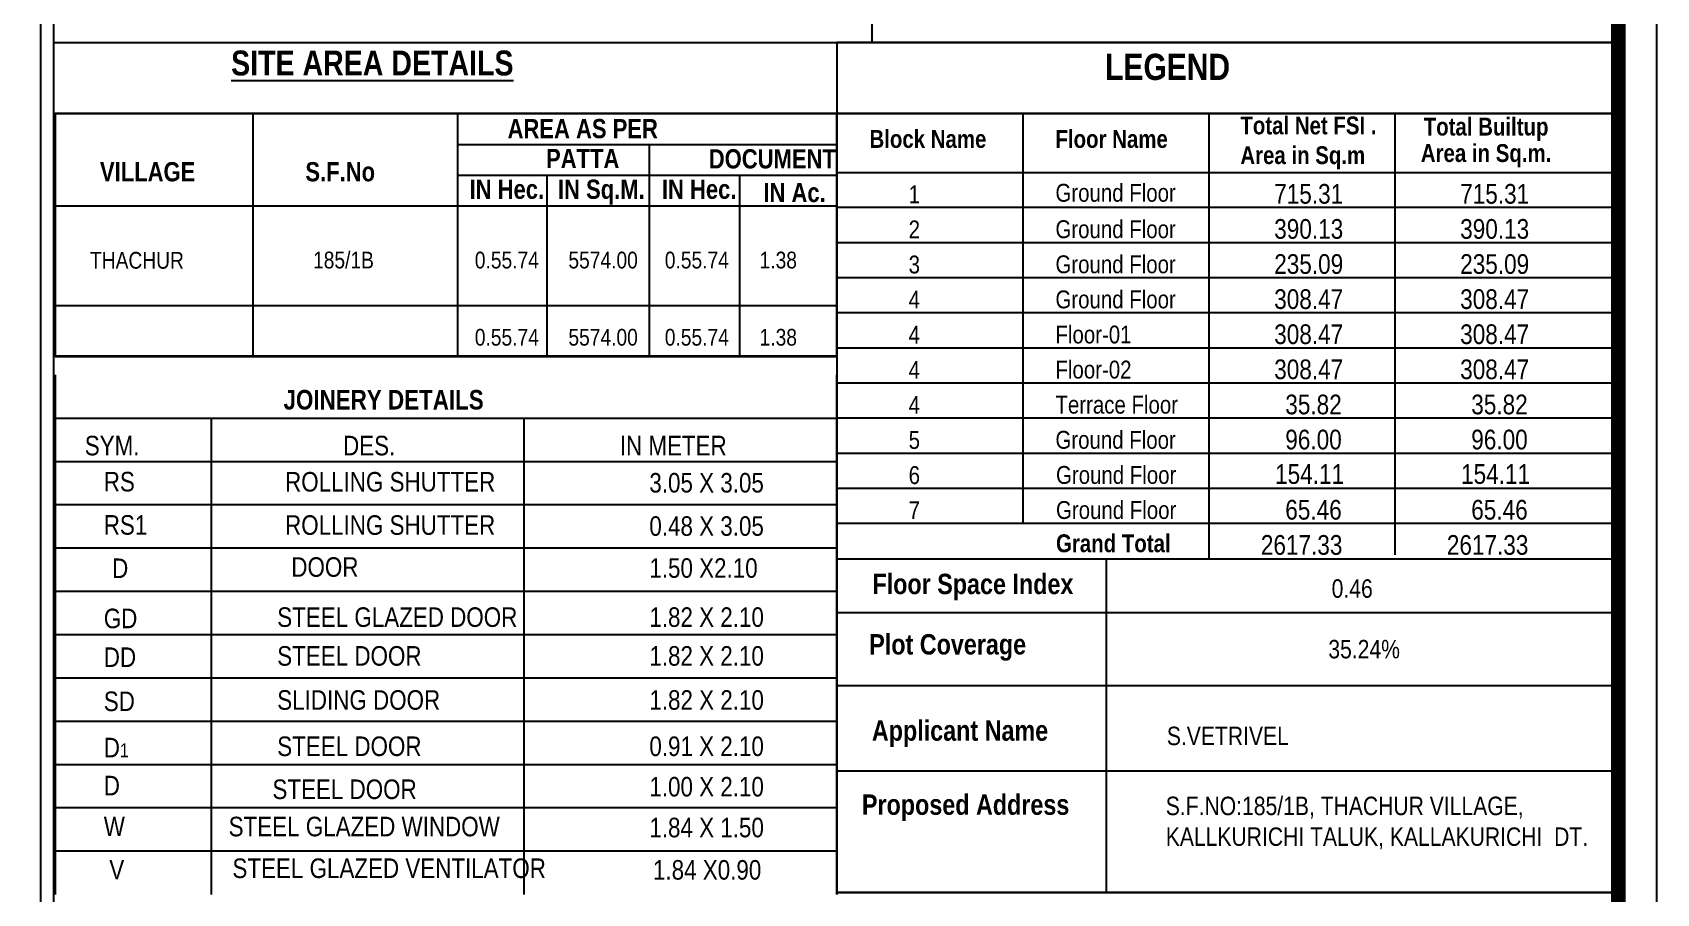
# Model space of a CAD drawing. Header units: metres. Extents: x 3750 to 6203, y 1588 to 3614.
# Drawn here: x 3819.34 to 3848.91, y 1782.48 to 1798.15 of the extents above; entities that cross this region are included whole.
import ezdxf

# ---------------------------------------------------------------- set-up
doc = ezdxf.new("R2010")
doc.units = ezdxf.units.M
doc.styles.add('style1', font='arialbi.ttf')
doc.styles.add('style2', font='swisscb.ttf')
doc.styles.add('style2a', font='swissc.ttf')

msp = doc.modelspace()

# ---------------------------------------------------------------- linework, layer by layer
for p, q in [((3834.6246, 1797.9686), (3834.6246, 1802.6126)), ((3819.7546, 1792.2552), (3833.9839, 1792.2552)), ((3833.9843, 1792.2552), (3819.7548, 1792.2552)), ((3819.7548, 1792.2552), (3833.9843, 1792.2552)), ((3819.7548, 1791.9208), (3819.7548, 1782.465)), ((3833.9843, 1782.465), (3833.9843, 1791.9208)), ((3819.7548, 1791.1331), (3833.9843, 1791.1331)), ((3822.6005, 1782.465), (3822.6005, 1791.1331)), ((3828.2923, 1782.465), (3828.2923, 1791.1331)), ((3819.7548, 1790.3453), (3833.9843, 1790.3453)), ((3819.7548, 1789.5576), (3833.9843, 1789.5576)), ((3819.7548, 1788.7698), (3833.9843, 1788.7698)), ((3819.7548, 1787.9821), (3833.9843, 1787.9821)), ((3819.7548, 1787.1944), (3833.9843, 1787.1944)), ((3819.7548, 1786.4066), (3833.9843, 1786.4066)), ((3819.7548, 1785.6189), (3833.9843, 1785.6189)), ((3819.7548, 1784.8311), (3833.9843, 1784.8311)), ((3819.7548, 1784.0434), (3833.9843, 1784.0434)), ((3819.7548, 1783.2556), (3833.9843, 1783.2556)), ((3838.8523, 1782.4957), (3848.2138, 1782.4957))]:
    msp.add_line(p, q)
at = {"ltscale": 0.01}
for p, q in [((3833.9841, 1796.6734), (3833.9841, 1789.2125)), ((3848.2003, 1796.6734), (3833.9841, 1796.6734)), ((3837.3697, 1796.6734), (3837.3697, 1789.2132)), ((3840.7552, 1796.6734), (3840.7552, 1788.573)), ((3844.1408, 1796.6734), (3844.1408, 1788.6446)), ((3848.2003, 1789.2125), (3848.2003, 1796.6734)), ((3848.2003, 1794.9619), (3833.9841, 1794.9619)), ((3848.2003, 1794.3231), (3833.9841, 1794.3231)), ((3848.2003, 1793.6844), (3833.9841, 1793.6844)), ((3848.2003, 1793.0456), (3833.9841, 1793.0456)), ((3848.2003, 1792.4069), (3833.9841, 1792.4069)), ((3848.2003, 1791.7682), (3833.9841, 1791.7682)), ((3848.2003, 1791.1294), (3833.9841, 1791.1294)), ((3848.2003, 1790.4907), (3833.9841, 1790.4907)), ((3848.2003, 1789.8519), (3833.9841, 1789.8519)), ((3848.2003, 1789.2132), (3833.9841, 1789.2132)), ((3833.9841, 1788.573), (3848.2003, 1788.573)), ((3838.8889, 1788.573), (3838.8889, 1782.4957))]:
    msp.add_line(p, q, dxfattribs=at)
for points in [[(3757.3408, 1816.1962), (3848.9056, 1816.1962), (3848.9056, 1743.751), (3757.3408, 1743.751)], [(3819.7266, 1797.9686), (3848.242, 1797.9686), (3848.242, 1803.9604), (3819.7266, 1803.9604)], [(3848.2138, 1797.9686), (3833.9843, 1797.9686), (3833.9843, 1782.4957), (3848.2138, 1782.4957)], [(3848.2138, 1797.9686), (3833.9843, 1797.9686), (3833.9843, 1782.4957), (3848.2138, 1782.4957)], [(3833.9841, 1796.6734), (3819.7546, 1796.6734), (3819.7546, 1792.2638), (3833.9841, 1792.2638)]]:
    msp.add_lwpolyline(points, close=True)
at = {"const_width": 0.2622}
msp.add_lwpolyline([(3758.0356, 1744.4458), (3848.2108, 1744.4458), (3848.2108, 1815.5014), (3758.0356, 1815.5014)], close=True, dxfattribs=at)
for points in [[(3819.489, 1815.5327), (3819.489, 1744.4458)], [(3819.7266, 1815.5327), (3819.7266, 1744.4458)], [(3819.7266, 1797.9686), (3848.242, 1797.9686)], [(3819.7266, 1797.9686), (3848.242, 1797.9686)], [(3833.9843, 1797.9686), (3848.2138, 1797.9686), (3848.2138, 1782.4957), (3833.9843, 1782.4957)], [(3838.9378, 1797.9686), (3848.2138, 1797.9686)], [(3819.7546, 1796.6734), (3833.9839, 1796.6734)], [(3823.3531, 1796.6734), (3823.3531, 1792.2729)], [(3827.0785, 1796.6734), (3827.0785, 1792.2729)], [(3833.9841, 1796.6734), (3848.2003, 1796.6734)], [(3827.0785, 1796.114), (3833.9839, 1796.114)], [(3830.5696, 1796.114), (3830.5696, 1792.2729)], [(3833.9843, 1795.9301), (3833.9843, 1782.465)], [(3827.0785, 1795.5548), (3833.9839, 1795.5548)], [(3828.7041, 1795.5548), (3828.7041, 1792.2729)], [(3832.2104, 1795.5548), (3832.2104, 1792.2729)], [(3833.9841, 1795.6006), (3848.2003, 1795.6006)], [(3819.7546, 1794.9957), (3833.9839, 1794.9957)], [(3819.7546, 1793.1801), (3833.9839, 1793.1801)], [(3833.9843, 1787.5947), (3848.2138, 1787.5947)], [(3833.9843, 1786.2667), (3848.2138, 1786.2667)], [(3833.9843, 1784.7099), (3848.2138, 1784.7099)]]:
    msp.add_lwpolyline(points)

# ---------------------------------------------------------------- texts
at = {"attachment_point": 1}
for s, width, insert, char_height, style in [('{\\LSITE AREA DETAILS}', 687.988333, (3822.9572, 1797.8214), 0.453892, 'style2'), ('JOINERY DETAILS', 687.988333, (3823.911, 1791.6442), 0.355738, 'style2'), ('SYM.', 687.988333, (3820.2935, 1790.8102), 0.35574, 'style2a'), ('DES.', 687.988333, (3824.9953, 1790.8102), 0.35574, 'style2a'), ('IN METER', 687.988333, (3830.0327, 1790.8102), 0.35574, 'style2a'), ('RS', 0.984138, (3820.6392, 1790.1539), 0.35574, 'style2a'), ('ROLLING SHUTTER', 6.565718, (3823.94, 1790.1512), 0.355738, 'style2a'), ('3.05 X 3.05', 10.54428, (3830.571, 1790.1332), 0.355738, 'style2a'), ('RS1', 0.984138, (3820.6392, 1789.3662), 0.35574, 'style2a'), ('ROLLING SHUTTER', 6.565718, (3823.94, 1789.3635), 0.355738, 'style2a'), ('0.48 X 3.05', 10.54428, (3830.571, 1789.3455), 0.355738, 'style2a'), ('D', 0.984138, (3820.7913, 1788.5771), 0.3557, 'style2a'), (' DOOR', 6.565718, (3823.94, 1788.5998), 0.35574, 'style2a'), ('1.50 X2.10', 10.54428, (3830.571, 1788.5818), 0.35574, 'style2a'), ('GD', 0.836581, (3820.6394, 1787.664), 0.35574, 'style2a'), ('STEEL GLAZED DOOR', 4.987627, (3823.7975, 1787.688), 0.355738, 'style2a'), ('1.82 X 2.10', 10.680639, (3830.5712, 1787.688), 0.355738, 'style2a'), ('DD', 0.836581, (3820.6394, 1786.9586), 0.35574, 'style2a'), ('STEEL DOOR', 3.171887, (3823.7975, 1786.9826), 0.35574, 'style2a'), ('1.82 X 2.10', 10.680639, (3830.5712, 1786.9826), 0.355738, 'style2a'), ('SD', 0.836581, (3820.6394, 1786.1563), 0.35574, 'style2a'), ('SLIDING DOOR', 3.171887, (3823.7975, 1786.1804), 0.355738, 'style2a'), ('1.82 X 2.10', 10.680639, (3830.5712, 1786.1804), 0.355738, 'style2a'), ('D{\\H0.72052x;1}', 0.836581, (3820.6394, 1785.314), 0.355738, 'style2a'), ('STEEL DOOR', 3.171887, (3823.7975, 1785.3381), 0.35574, 'style2a'), ('0.91 X 2.10', 10.680639, (3830.5712, 1785.3381), 0.355738, 'style2a'), ('D', 0.984138, (3820.6394, 1784.6223), 0.3557, 'style2a'), ('STEEL DOOR', 6.565718, (3823.7095, 1784.5555), 0.35574, 'style2a'), ('1.00 X 2.10', 10.54428, (3830.5712, 1784.6016), 0.355738, 'style2a'), ('W', 0.984138, (3820.6394, 1783.8798), 0.3557, 'style2a'), ('STEEL GLAZED WINDOW', 6.565718, (3822.9129, 1783.8771), 0.355738, 'style2a'), ('1.84 X 1.50', 10.54428, (3830.5712, 1783.8591), 0.355738, 'style2a'), ('V', 0.836581, (3820.7402, 1783.0924), 0.3557, 'style2a'), ('STEEL GLAZED VENTILATOR', 6.565718, (3822.9814, 1783.1183), 0.355738, 'style2a'), ('1.84 X0.90', 10.54428, (3830.6374, 1783.0886), 0.35574, 'style2a')]:
    msp.add_mtext_dynamic_manual_height_columns(s, width=width, gutter_width=14.8224, heights=[0], dxfattribs=dict(at, insert=insert, char_height=char_height, style=style))
for s, insert, char_height, width, style in [('LEGEND ', (3838.8683, 1797.7622), 0.47659, 12.959351, 'style2'), ('Total Net FSI .  Area in Sq.m', (3841.3298, 1796.6203), 0.324573, 3.131686, 'style2'), ('1', (3835.2913, 1795.3675), 0.3246, 4.998758, 'style2a'), ('2', (3835.2913, 1794.7287), 0.3246, 4.998758, 'style2a'), ('3', (3835.2913, 1794.09), 0.3246, 4.998758, 'style2a'), ('4', (3835.2913, 1793.4513), 0.3246, 4.998758, 'style2a'), ('4', (3835.2913, 1792.8125), 0.3246, 4.998758, 'style2a'), ('4', (3835.2913, 1792.1738), 0.3246, 4.998758, 'style2a'), ('4', (3835.2913, 1791.535), 0.3246, 4.998758, 'style2a'), ('5', (3835.2913, 1790.8956), 0.3246, 4.998758, 'style2a'), ('6', (3835.2913, 1790.2568), 0.3246, 4.998758, 'style2a'), ('7', (3835.2913, 1789.6181), 0.3246, 4.998758, 'style2a'), (' S.VETRIVEL', (3839.8844, 1785.516), 0.335579, 8.24182, 'style2a'), ('{\\fSwis721 Cn BT|b0|i0|c0|p34;S.F.NO:185/1B, THACHUR VILLAGE, KALLKURICHI TALUK, KALLAKURICHI  DT.}', (3839.972, 1784.2423), 0.335579, 8.24182, 'style1')]:
    msp.add_mtext(s, dxfattribs=dict(at, insert=insert, char_height=char_height, width=width, style=style))
for s, insert, char_height, width, attachment_point, line_spacing_factor, style in [('Total Builtup Area in Sq.m.', (3845.8033, 1796.5986), 0.324573, 2.596758, 2, 0.889184, 'style2'), ('AREA AS PER', (3827.9907, 1796.5752), 0.349622, 8.660779, 1, 1.5, 'style2'), ('PATTA', (3828.6903, 1796.0319), 0.34962, 8.660779, 1, 1.5, 'style2'), ('DOCUMENT', (3831.6532, 1796.0253), 0.34962, 8.660779, 1, 1.5, 'style2'), ('VILLAGE', (3820.5701, 1795.7907), 0.34962, 8.660779, 1, 1.5, 'style2'), ('S.F.No', (3824.3096, 1795.7907), 0.34962, 8.660779, 1, 1.5, 'style2'), ('IN Hec.', (3827.298, 1795.4719), 0.34962, 8.660779, 1, 1.5, 'style2'), ('IN Sq.M.', (3828.9074, 1795.4719), 0.34962, 8.660779, 1, 1.5, 'style2'), ('IN Hec.', (3830.7994, 1795.4719), 0.34962, 8.660779, 1, 1.5, 'style2'), ('IN Ac.', (3832.6467, 1795.413), 0.34962, 8.660779, 1, 1.5, 'style2'), ('THACHUR', (3820.3898, 1794.1561), 0.30513, 7.876935, 1, 1.5, 'style2a'), ('185/1B', (3824.449, 1794.1607), 0.30513, 7.876935, 1, 1.5, 'style2a'), ('0.55.74', (3827.3935, 1794.1607), 0.30513, 7.876935, 1, 1.5, 'style2a'), ('5574.00', (3829.0976, 1794.1607), 0.30513, 7.876935, 1, 1.5, 'style2a'), ('0.55.74', (3830.8521, 1794.1607), 0.30513, 7.876935, 1, 1.5, 'style2a'), ('1.38', (3832.5778, 1794.1607), 0.30513, 7.876935, 1, 1.5, 'style2a'), ('0.55.74', (3827.3935, 1792.7561), 0.30513, 7.876935, 1, 1.5, 'style2a'), ('5574.00', (3829.0976, 1792.7561), 0.30513, 7.876935, 1, 1.5, 'style2a'), ('0.55.74', (3830.8521, 1792.7561), 0.30513, 7.876935, 1, 1.5, 'style2a'), ('1.38', (3832.5778, 1792.7561), 0.30513, 7.876935, 1, 1.5, 'style2a')]:
    msp.add_mtext(s, dxfattribs=dict(insert=insert, char_height=char_height, width=width, attachment_point=attachment_point, line_spacing_factor=line_spacing_factor, style=style))
at = {"attachment_point": 7}
for s, insert, char_height, style in [('Block Name', (3834.5782, 1796.0453), 0.32457, 'style2'), ('Floor Name', (3837.9638, 1796.0453), 0.32457, 'style2'), ('Ground Floor', (3837.9638, 1795.0656), 0.324573, 'style2a'), ('715.31', (3841.9459, 1795.0292), 0.35856, 'style2a'), ('715.31', (3845.3314, 1795.0292), 0.35856, 'style2a'), ('Ground Floor', (3837.9638, 1794.4029), 0.324573, 'style2a'), ('390.13', (3841.9459, 1794.3905), 0.35856, 'style2a'), ('390.13', (3845.3314, 1794.3905), 0.35856, 'style2a'), ('Ground Floor', (3837.9638, 1793.7642), 0.324573, 'style2a'), ('235.09', (3841.9459, 1793.7517), 0.35856, 'style2a'), ('235.09', (3845.3314, 1793.7517), 0.35856, 'style2a'), ('Ground Floor', (3837.9638, 1793.1254), 0.324573, 'style2a'), ('308.47', (3841.9459, 1793.113), 0.35856, 'style2a'), ('308.47', (3845.3314, 1793.113), 0.35856, 'style2a'), ('Floor-01', (3837.9638, 1792.4867), 0.32457, 'style2a'), ('308.47', (3841.9459, 1792.4742), 0.35856, 'style2a'), ('308.47', (3845.3314, 1792.4742), 0.35856, 'style2a'), ('Floor-02', (3837.9638, 1791.848), 0.32457, 'style2a'), ('308.47', (3841.9459, 1791.8355), 0.35856, 'style2a'), ('308.47', (3845.3314, 1791.8355), 0.35856, 'style2a'), ('Terrace Floor', (3837.9638, 1791.2092), 0.324573, 'style2a'), ('35.82', (3842.1474, 1791.196), 0.35856, 'style2a'), ('35.82', (3845.533, 1791.196), 0.35856, 'style2a'), ('Ground Floor', (3837.9638, 1790.5697), 0.324573, 'style2a'), ('96.00', (3842.1474, 1790.5573), 0.35856, 'style2a'), ('96.00', (3845.533, 1790.5573), 0.35856, 'style2a'), ('Ground Floor', (3837.9738, 1789.931), 0.324573, 'style2a'), ('154.11', (3841.962, 1789.9301), 0.35856, 'style2a'), ('154.11', (3845.3476, 1789.9301), 0.35856, 'style2a'), ('Ground Floor', (3837.9738, 1789.2923), 0.324573, 'style2a'), ('65.46', (3842.1474, 1789.2798), 0.35856, 'style2a'), ('65.46', (3845.533, 1789.2798), 0.35856, 'style2a'), ('Grand Total', (3837.9738, 1788.6869), 0.324573, 'style2'), ('2617.33', (3841.7028, 1788.6396), 0.35856, 'style2a'), ('2617.33', (3845.0883, 1788.6396), 0.35856, 'style2a'), ('Floor Space Index', (3834.6324, 1787.8166), 0.37072, 'style2'), ('0.46', (3842.9917, 1787.8574), 0.33558, 'style2a'), ('Plot Coverage', (3834.574, 1786.7155), 0.37072, 'style2'), ('35.24%', (3842.9313, 1786.7551), 0.33558, 'style2a'), ('Applicant Name', (3834.622, 1785.1488), 0.37072, 'style2'), ('Proposed Address', (3834.4409, 1783.8005), 0.37072, 'style2')]:
    msp.add_mtext(s, dxfattribs=dict(at, insert=insert, char_height=char_height, style=style))

doc.saveas('drawing.dxf')
